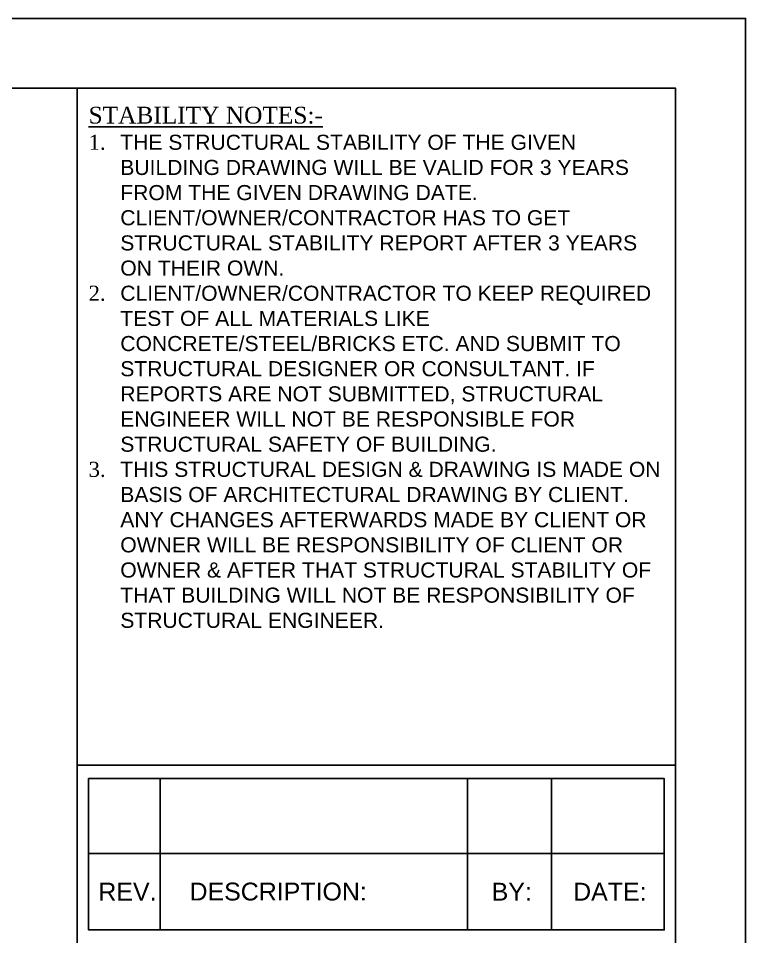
# Model space of a CAD drawing. Header units: millimetres. Extents: x 3470347 to 5996549, y -3470518 to 17149644.
# Drawn here: x 4786017 to 4807689, y 6824449 to 6851827 of the extents above; entities that cross this region are included whole.
import ezdxf

# ---------------------------------------------------------------- set-up
doc = ezdxf.new("R2010")
doc.units = ezdxf.units.MM
doc.header["$MEASUREMENT"] = 0
doc.layers.get('0').update_dxf_attribs({"linetype": 'CONTINUOUS', "lineweight": 25})
doc.layers.add('Grid', color=44, linetype='CONTINUOUS')
doc.layers.add('STR TEX', color=4, linetype='CONTINUOUS')
doc.layers.add('SHEET', color=7, linetype='CONTINUOUS', lineweight=15)
doc.styles.add('Aerial', font='times.ttf')
doc.styles.add('JAINIL', font='times.ttf')

msp = doc.modelspace()

# ---------------------------------------------------------------- linework, layer by layer
at = {"lineweight": 25}
for p, q in [((4790243.46, 6829160.6, 0), (4790243.46, 6824651.88, 0)), ((4799399.96, 6829160.6, 0), (4799399.96, 6824651.88, 0)), ((4801904.21, 6829160.6, 0), (4801904.21, 6824651.88, 0)), ((4788111.59, 6826923.12, 0), (4805263.86, 6826923.12, 0))]:
    msp.add_line(p, q, dxfattribs=at)
at = {"color": 192, "lineweight": 25, "elevation": 0}
msp.add_lwpolyline([(4698118.85, 6774352.95), (4807689.06, 6774352.95), (4807689.06, 6851826.92), (4698118.85, 6851826.92)], close=True, dxfattribs=at)
at = {"lineweight": 25, "elevation": 0}
for points in [[(4805602.01, 6829566.11), (4787773.44, 6829566.11), (4787773.44, 6849743.78), (4805602.01, 6849743.78)], [(4787773.44, 6829566.11), (4805602.01, 6829566.11), (4805602.01, 6776436.09), (4787773.44, 6776436.09)], [(4788111.59, 6829160.6), (4805263.86, 6829160.6), (4805263.86, 6824651.88), (4788111.59, 6824651.88)]]:
    msp.add_lwpolyline(points, close=True, dxfattribs=at)
at = {"layer": 'SHEET', "color": 220, "lineweight": 25, "elevation": 0}
msp.add_lwpolyline([(4700205.9, 6776436.09), (4805602.01, 6776436.09), (4805602.01, 6849743.78), (4700205.9, 6849743.78)], close=True, dxfattribs=at)

# ---------------------------------------------------------------- texts
at = {"layer": 'Grid', "color": 7, "lineweight": 25, "insert": (4788108.23, 6849191.36, 0), "char_height": 450, "attachment_point": 1, "style": 'Aerial'}
msp.add_mtext_dynamic_manual_height_columns('{\\H1.111111x;\\L\\C71;\\A1;STABILITY NOTES:-\\P\\pxi-2.101796,l2.101796,t2.101796;\\H0.9x;\\l\\C7;1.^I\\fArial|b0|i0|c0|p34;THE STRUCTURAL STABILITY OF THE GIVEN BUILDING DRAWING WILL BE VALID FOR 3 YEARS FROM THE GIVEN DRAWING DATE. CLIENT/OWNER/CONTRACTOR HAS TO GET STRUCTURAL STABILITY REPORT AFTER 3 YEARS ON THEIR OWN.\\P\\fTimes New Roman|b0|i0|c0|p18;2.^I\\fArial|b0|i0|c0|p34;CLIENT/OWNER/CONTRACTOR TO KEEP REQUIRED TEST OF ALL MATERIALS LIKE CONCRETE/STEEL/BRICKS ETC. AND SUBMIT TO STRUCTURAL DESIGNER OR CONSULTANT. IF REPORTS ARE NOT SUBMITTED, STRUCTURAL ENGINEER WILL NOT BE RESPONSIBLE FOR STRUCTURAL SAFETY OF BUILDING.\\P\\fTimes New Roman|b0|i0|c0|p18;3.^I\\fArial|b0|i0|c0|p34;THIS STRUCTURAL DESIGN & DRAWING IS MADE ON BASIS OF ARCHITECTURAL DRAWING BY CLIENT. ANY CHANGES AFTERWARDS MADE BY CLIENT OR OWNER WILL BE RESPONSIBILITY OF CLIENT OR OWNER & AFTER THAT STRUCTURAL STABILITY OF THAT BUILDING WILL NOT BE RESPONSIBILITY OF STRUCTURAL ENGINEER.}', width=17014.8815, gutter_width=1637.18, heights=[151390.06], dxfattribs=at)
at = {"layer": 'STR TEX', "color": 6, "lineweight": 25, "char_height": 531.7781, "attachment_point": 4, "style": 'JAINIL'}
for s, insert in [('\\pxql;{\\farial|b0|i0|c0|p0;\\C31;REV.}', (4788400.53, 6825789.88, 0)), ('\\pxql;{\\farial|b0|i0|c0|p0;\\C31;DESCRIPTION:}', (4791117.41, 6825789.88, 0)), ('\\pxql;{\\farial|b0|i0|c0|p0;\\C31;BY:}', (4800121.61, 6825789.88, 0)), ('\\pxql;{\\farial|b0|i0|c0|p0;\\C31;DATE:}', (4802548.79, 6825789.88, 0))]:
    msp.add_mtext(s, dxfattribs=dict(at, insert=insert))

doc.saveas('drawing.dxf')
